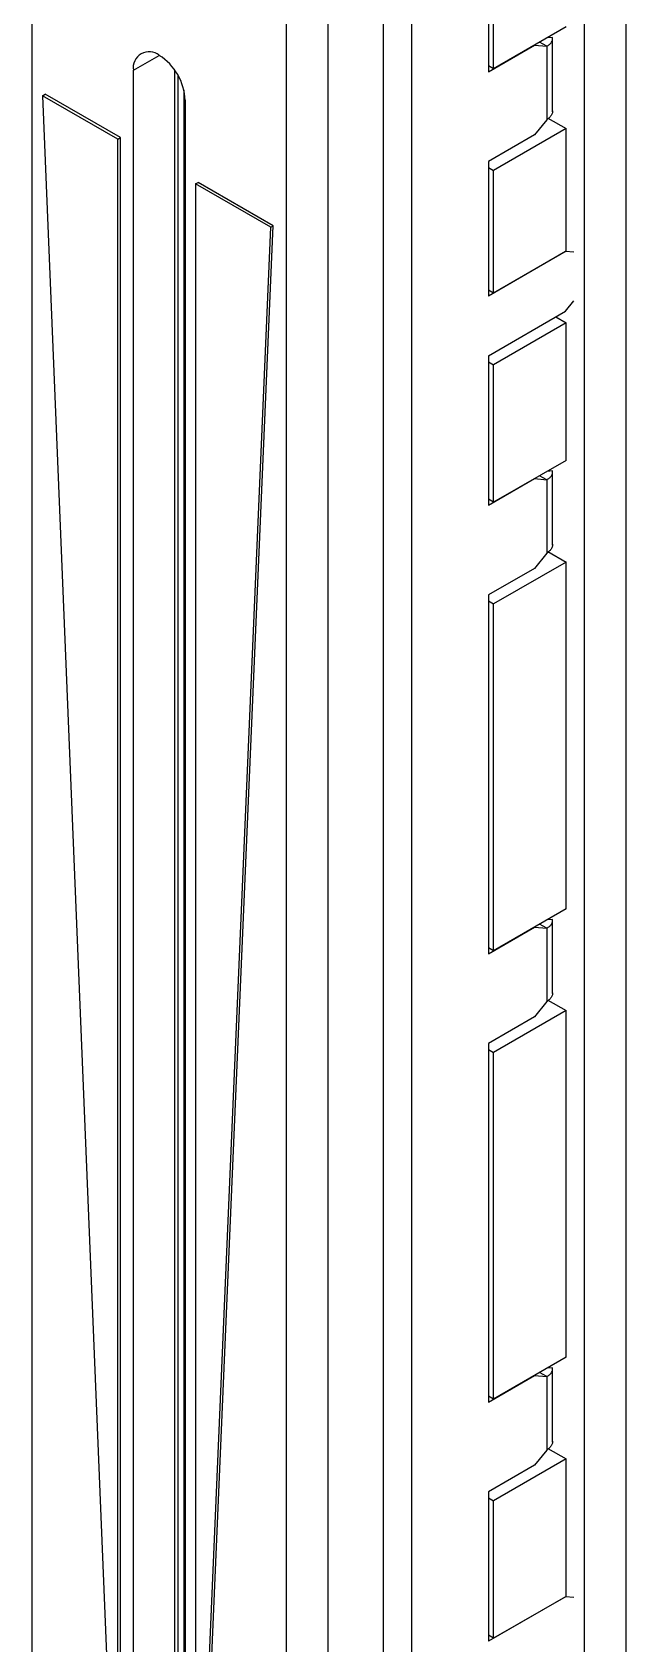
# Model space of a CAD drawing. Extents: x 94 to 117, y 117 to 227.
# Drawn here: x 100.17 to 116.36, y 155.93 to 199.95 of the extents above; entities that cross this region are included whole.
import ezdxf

# ---------------------------------------------------------------- set-up
doc = ezdxf.new("R2010")
doc.units = 0
doc.layers.get('0').update_dxf_attribs({"linetype": 'CONTINUOUS'})

msp = doc.modelspace()

# ---------------------------------------------------------------- linework, layer by layer
at = {"color": 7, "linetype": 'CONTINUOUS'}
for p, q in [((108.231, 223.079), (108.231, 118.153)), ((107.1, 219.772), (107.1, 120.154)), ((116.363, 217.035), (116.363, 133.748)), ((115.231, 216.382), (115.231, 133.095)), ((100.17, 150.861), (100.17, 206.599)), ((112.615, 204.175), (112.615, 199.031)), ((112.756, 198.949), (112.756, 204.094)), ((109.751, 142.302), (109.751, 202.399)), ((110.529, 142.302), (110.529, 202.399)), ((114.736, 200.092), (112.756, 198.949)), ((112.615, 198.868), (113.874, 199.594)), ((113.874, 199.594), (114.206, 199.565)), ((113.874, 199.594), (113.874, 199.594)), ((114.206, 199.565), (114.014, 199.675)), ((114.206, 199.565), (114.206, 197.558)), ((114.363, 199.805), (114.221, 199.795)), ((114.367, 197.777), (114.367, 199.795)), ((102.928, 198.909), (103.635, 199.317)), ((112.615, 199.031), (112.615, 198.868)), ((112.756, 198.949), (112.615, 199.031)), ((102.928, 153.019), (102.928, 198.909)), ((104.059, 152.366), (104.059, 198.909)), ((104.145, 198.77), (104.145, 152.316)), ((100.453, 198.214), (100.523, 198.255)), ((100.453, 198.214), (102.298, 153.069)), ((102.503, 197.031), (100.453, 198.214)), ((102.574, 197.071), (100.523, 198.255)), ((104.306, 198.368), (104.306, 152.221)), ((104.342, 198.092), (104.342, 152.194)), ((114.736, 197.316), (112.756, 196.173)), ((114.206, 197.558), (113.874, 197.145)), ((114.241, 197.602), (114.736, 197.316)), ((114.736, 193.968), (114.736, 197.316)), ((102.503, 197.031), (102.574, 197.071)), ((102.503, 153.182), (102.503, 197.031)), ((102.574, 153.189), (102.574, 197.071)), ((113.874, 197.145), (112.615, 196.418)), ((112.615, 196.418), (112.615, 196.255)), ((112.615, 196.255), (112.615, 192.907)), ((112.615, 196.255), (112.756, 196.173)), ((112.756, 192.825), (112.756, 196.173)), ((104.625, 195.806), (104.695, 195.847)), ((106.675, 194.622), (104.625, 195.806)), ((104.625, 195.806), (104.625, 151.631)), ((106.746, 194.663), (104.695, 195.847)), ((104.625, 146.814), (106.675, 194.622)), ((104.695, 146.854), (106.746, 194.663)), ((106.675, 194.622), (106.746, 194.663)), ((114.722, 193.96), (112.615, 192.744)), ((114.736, 193.968), (112.756, 192.825)), ((114.948, 193.94), (114.722, 193.96)), ((114.722, 193.96), (114.722, 193.96)), ((112.615, 192.907), (112.615, 192.744)), ((112.756, 192.825), (112.615, 192.907)), ((114.722, 192.327), (114.948, 192.608)), ((112.615, 191.111), (114.722, 192.327)), ((114.736, 192.009), (112.756, 190.866)), ((114.453, 192.172), (114.736, 192.009)), ((114.736, 188.252), (114.736, 192.009)), ((112.615, 191.111), (112.615, 190.947)), ((112.615, 190.947), (112.615, 187.191)), ((112.615, 190.947), (112.756, 190.866)), ((112.756, 187.109), (112.756, 190.866)), ((114.736, 188.252), (112.756, 187.109)), ((114.363, 187.965), (114.221, 187.955)), ((114.367, 185.937), (114.367, 187.955)), ((112.615, 187.028), (113.874, 187.755)), ((113.874, 187.755), (114.206, 187.725)), ((113.874, 187.755), (113.874, 187.755)), ((114.206, 187.725), (114.014, 187.836)), ((114.206, 187.725), (114.206, 185.718)), ((112.615, 187.191), (112.615, 187.028)), ((112.756, 187.109), (112.615, 187.191)), ((114.241, 185.762), (114.736, 185.476)), ((114.736, 185.476), (112.756, 184.333)), ((114.206, 185.718), (113.874, 185.305)), ((114.736, 176.004), (114.736, 185.476)), ((113.874, 185.305), (112.615, 184.578)), ((112.615, 184.578), (112.615, 184.415)), ((112.615, 184.415), (112.615, 174.943)), ((112.615, 184.415), (112.756, 184.333)), ((112.756, 174.861), (112.756, 184.333)), ((114.736, 176.004), (112.756, 174.861)), ((114.363, 175.717), (114.221, 175.707)), ((114.367, 173.689), (114.367, 175.707)), ((112.615, 174.78), (113.874, 175.506)), ((113.874, 175.506), (114.206, 175.477)), ((113.874, 175.506), (113.874, 175.506)), ((114.206, 175.477), (114.014, 175.587)), ((114.206, 175.477), (114.206, 173.47)), ((112.615, 174.943), (112.615, 174.78)), ((112.756, 174.861), (112.615, 174.943)), ((114.206, 173.47), (113.874, 173.057)), ((114.241, 173.514), (114.736, 173.228)), ((113.874, 173.057), (112.615, 172.33)), ((114.736, 173.228), (112.756, 172.085)), ((114.736, 163.756), (114.736, 173.228)), ((112.615, 172.33), (112.615, 172.167)), ((112.615, 172.167), (112.615, 162.695)), ((112.615, 172.167), (112.756, 172.085)), ((112.756, 162.613), (112.756, 172.085)), ((114.736, 163.756), (112.756, 162.613)), ((114.206, 163.229), (114.014, 163.339)), ((114.363, 163.469), (114.221, 163.459)), ((114.367, 161.441), (114.367, 163.459)), ((112.615, 162.532), (113.874, 163.258)), ((113.874, 163.258), (114.206, 163.229)), ((113.874, 163.258), (113.874, 163.258)), ((114.206, 163.229), (114.206, 161.222)), ((112.615, 162.695), (112.615, 162.532)), ((112.756, 162.613), (112.615, 162.695)), ((114.206, 161.222), (113.874, 160.809)), ((114.241, 161.266), (114.736, 160.98)), ((113.874, 160.809), (112.615, 160.082)), ((114.736, 160.98), (112.756, 159.837)), ((114.736, 157.224), (114.736, 160.98)), ((112.615, 160.082), (112.615, 159.919)), ((112.615, 159.919), (112.615, 156.163)), ((112.615, 159.919), (112.756, 159.837)), ((112.756, 156.081), (112.756, 159.837)), ((114.722, 157.216), (112.615, 155.999)), ((114.736, 157.224), (112.756, 156.081)), ((114.948, 157.196), (114.722, 157.216)), ((114.722, 157.216), (114.722, 157.216)), ((112.615, 156.163), (112.615, 155.999)), ((112.756, 156.081), (112.615, 156.163))]:
    msp.add_line(p, q, dxfattribs=at)
for centre, radius, start, end in [((103.359, 198.979), 0.437, 50.7967, 189.214), ((102.807, 198.022), 1.537, 2.6055, 57.3945)]:
    msp.add_arc(centre, radius, start, end, dxfattribs=at)
for points in [[(114.206, 199.565), (114.233, 199.581), (114.289, 199.613), (114.341, 199.674), (114.37, 199.739), (114.365, 199.783), (114.363, 199.805)], [(114.206, 187.725), (114.233, 187.741), (114.289, 187.773), (114.341, 187.834), (114.37, 187.899), (114.365, 187.943), (114.363, 187.965)], [(114.206, 175.477), (114.233, 175.493), (114.289, 175.525), (114.341, 175.586), (114.37, 175.651), (114.365, 175.695), (114.363, 175.717)], [(114.206, 163.229), (114.233, 163.245), (114.289, 163.277), (114.341, 163.337), (114.37, 163.402), (114.365, 163.447), (114.363, 163.469)]]:
    msp.add_open_spline(points, degree=3, dxfattribs=at)
for points, knots in [([(114.364, 197.803), (114.364, 197.791), (114.367, 197.753), (114.34, 197.69), (114.289, 197.618), (114.234, 197.578), (114.206, 197.558)], [0, 0, 0, 0, 0.131858, 0.421239, 0.710619, 1, 1, 1, 1]), ([(114.364, 185.963), (114.364, 185.951), (114.367, 185.913), (114.34, 185.85), (114.289, 185.778), (114.234, 185.738), (114.206, 185.718)], [0, 0, 0, 0, 0.131858, 0.421239, 0.710619, 1, 1, 1, 1]), ([(114.364, 173.715), (114.364, 173.703), (114.367, 173.665), (114.34, 173.602), (114.289, 173.53), (114.234, 173.49), (114.206, 173.47)], [0, 0, 0, 0, 0.131858, 0.421239, 0.710619, 1, 1, 1, 1]), ([(114.364, 161.467), (114.364, 161.455), (114.367, 161.417), (114.34, 161.354), (114.289, 161.282), (114.234, 161.242), (114.206, 161.222)], [0, 0, 0, 0, 0.1318584, 0.4212389, 0.7106195, 1, 1, 1, 1])]:
    msp.add_open_spline(points, degree=3, knots=knots, dxfattribs=at)

doc.saveas('drawing.dxf')
